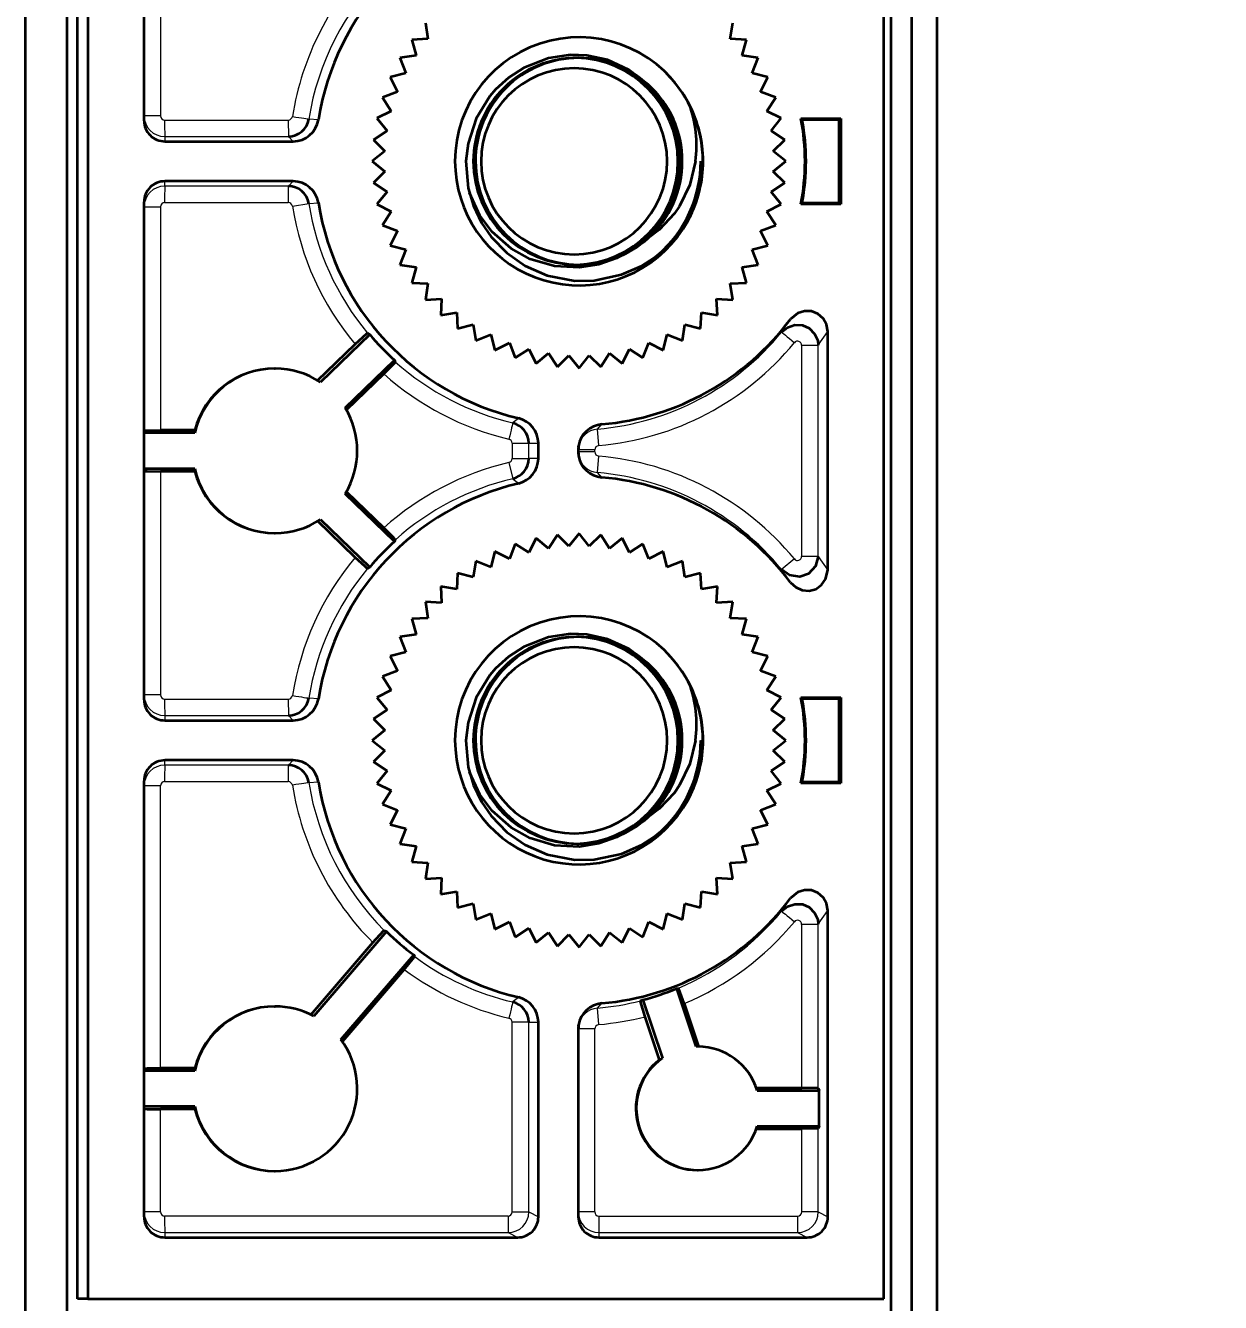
# Model space of a CAD drawing. Extents: x -1334 to -16, y -214 to 699.
# Drawn here: x -1185.87 to -1156.98, y 104.85 to 135.72 of the extents above; entities that cross this region are included whole.
import ezdxf

# ---------------------------------------------------------------- set-up
doc = ezdxf.new("R2010")
doc.units = 0
doc.dimstyles.get("Standard").update_dxf_attribs({"dimtxt": 0.18, "dimasz": 0.18, "dimexe": 0.18, "dimexo": 0.0625, "dimgap": 0.09, "dimtad": 0, "dimtih": 1, "dimtoh": 1, "dimdec": 4, "dimzin": 0, "dimdsep": 46, "dimtxsty": 'Standard', "dimcen": 0.09, "dimadec": 0, "dimazin": 0, "dimtfac": 1, "dimtdec": 4, "dimtofl": 0, "dimtmove": 0, "dimatfit": 3, "dimfxl": 1, "dimtolj": 1, "dimtzin": 0, "dimarcsym": 0})

# ---------------------------------------------------------------- blocks, each defined once
blk = doc.blocks.new('*D2')
at = {"color": 0, "lineweight": -2, "transparency": 16777216}
for p, q in [((-1164.451, 154.84), (-1164.451, -18.919)), ((-795.211, 16.82), (-795.211, -18.919)), ((-1161.951, -17.669), (-797.711, -17.669))]:
    blk.add_line(p, q, dxfattribs=at)
at = {"color": 0, "transparency": 16777216}
for points in [[(-1161.951, -17.252), (-1161.951, -18.086), (-1164.451, -17.669)], [(-797.711, -17.252), (-797.711, -18.086), (-795.211, -17.669)]]:
    blk.add_solid(points, dxfattribs=at)
at = {"layer": 'Defpoints', "color": 0, "transparency": 16777216}
for p in [(-1164.451, 155.465), (-795.211, 17.445), (-795.211, -17.669)]:
    blk.add_point(p, dxfattribs=at)
at = {"color": 0, "transparency": 16777216, "insert": (-982.702, -15.586), "char_height": 2.5, "attachment_point": 5}
blk.add_mtext('369,24', dxfattribs=at)

msp = doc.modelspace()

# ---------------------------------------------------------------- linework, layer by layer
at = {"color": 7, "lineweight": 35}
for p, q in [((-1164.951, 159.455), (-1164.951, 13.455)), ((-1163.841, 157.305), (-1163.841, 15.605)), ((-1164.451, 155.465), (-1164.451, 17.445)), ((-1184.617, 104.937), (-1184.617, 145.937)), ((-1184.365, 145.937), (-1184.365, 104.937)), ((-1165.117, 104.937), (-1165.117, 145.937)), ((-1185.875, 31.995), (-1185.875, 140.995)), ((-1184.875, 140.995), (-1184.875, 31.995))]:
    msp.add_line(p, q, dxfattribs=at)
at = {"color": 7, "lineweight": 35, "ltscale": 0.263391}
for p, q in [((-1183.009, 133.419), (-1183.009, 143.955)), ((-1183.009, 106.919), (-1183.009, 117.455))]:
    msp.add_line(p, q, dxfattribs=at)
at = {"color": 7, "lineweight": 13, "ltscale": 0.170686}
msp.add_line((-1182.611, 140.362), (-1182.611, 133.535), dxfattribs=at)
at = {"color": 7, "lineweight": 35, "ltscale": 0.009824}
for p, q in [((-1176.206, 135.783), (-1176.143, 135.395)), ((-1168.838, 135.395), (-1168.774, 135.783)), ((-1176.82, 134.937), (-1176.678, 134.571)), ((-1176.678, 134.571), (-1177.058, 134.471)), ((-1177.058, 134.471), (-1176.878, 134.121)), ((-1167.922, 134.471), (-1168.302, 134.571)), ((-1168.102, 134.121), (-1167.922, 134.471)), ((-1177.245, 133.982), (-1177.03, 133.653)), ((-1177.381, 133.477), (-1177.132, 133.172)), ((-1177.463, 132.96), (-1177.184, 132.683)), ((-1177.184, 132.191), (-1177.463, 131.914)), ((-1177.03, 131.221), (-1177.245, 130.892)), ((-1176.878, 130.753), (-1177.058, 130.403)), ((-1167.922, 130.403), (-1168.102, 130.753)), ((-1177.058, 130.403), (-1176.678, 130.303)), ((-1168.302, 130.303), (-1167.922, 130.403)), ((-1168.16, 129.937), (-1168.302, 130.303)), ((-1176.143, 129.479), (-1176.206, 129.091)), ((-1168.774, 129.091), (-1168.838, 129.479)), ((-1175.813, 129.114), (-1175.836, 128.721)), ((-1169.144, 128.721), (-1169.167, 129.114)), ((-1169.167, 129.114), (-1168.774, 129.091)), ((-1175.448, 128.784), (-1175.429, 128.392)), ((-1169.551, 128.392), (-1169.532, 128.784)), ((-1175.429, 128.392), (-1175.05, 128.495)), ((-1175.05, 128.495), (-1174.99, 128.107)), ((-1169.99, 128.107), (-1169.93, 128.495)), ((-1169.93, 128.495), (-1169.551, 128.392)), ((-1174.624, 128.249), (-1174.524, 127.869)), ((-1170.456, 127.869), (-1170.356, 128.249)), ((-1174.524, 127.869), (-1174.174, 128.049)), ((-1170.945, 127.682), (-1170.806, 128.049)), ((-1173.225, 127.795), (-1173.013, 127.464)), ((-1173.013, 123.41), (-1173.225, 123.079)), ((-1170.806, 122.825), (-1170.945, 123.192)), ((-1174.524, 123.005), (-1174.624, 122.625)), ((-1174.174, 122.825), (-1174.524, 123.005)), ((-1170.356, 122.625), (-1170.456, 123.005)), ((-1174.99, 122.767), (-1175.05, 122.379)), ((-1169.93, 122.379), (-1169.99, 122.767)), ((-1175.429, 122.482), (-1175.448, 122.09)), ((-1175.05, 122.379), (-1175.429, 122.482)), ((-1169.551, 122.482), (-1169.93, 122.379)), ((-1169.532, 122.09), (-1169.551, 122.482)), ((-1175.836, 122.153), (-1175.813, 121.76)), ((-1169.167, 121.76), (-1169.144, 122.153)), ((-1176.206, 121.783), (-1176.143, 121.395)), ((-1168.774, 121.783), (-1169.167, 121.76)), ((-1168.838, 121.395), (-1168.774, 121.783)), ((-1168.302, 120.571), (-1168.16, 120.937)), ((-1176.678, 120.571), (-1177.058, 120.471)), ((-1177.058, 120.471), (-1176.878, 120.121)), ((-1167.922, 120.471), (-1168.302, 120.571)), ((-1168.102, 120.121), (-1167.922, 120.471)), ((-1177.245, 119.982), (-1177.03, 119.653)), ((-1177.463, 118.96), (-1177.184, 118.683)), ((-1177.184, 118.191), (-1177.463, 117.914)), ((-1177.03, 117.221), (-1177.245, 116.892)), ((-1176.878, 116.753), (-1177.058, 116.403)), ((-1167.922, 116.403), (-1168.102, 116.753)), ((-1177.058, 116.403), (-1176.678, 116.303)), ((-1168.302, 116.303), (-1167.922, 116.403)), ((-1168.16, 115.937), (-1168.302, 116.303)), ((-1176.432, 115.877), (-1176.535, 115.498)), ((-1168.445, 115.498), (-1168.548, 115.877)), ((-1176.143, 115.479), (-1176.206, 115.091)), ((-1168.774, 115.091), (-1168.838, 115.479)), ((-1175.813, 115.114), (-1175.836, 114.721)), ((-1169.144, 114.721), (-1169.167, 115.114)), ((-1169.167, 115.114), (-1168.774, 115.091)), ((-1175.448, 114.784), (-1175.429, 114.392)), ((-1169.551, 114.392), (-1169.532, 114.784)), ((-1175.429, 114.392), (-1175.05, 114.495)), ((-1175.05, 114.495), (-1174.99, 114.107)), ((-1174.624, 114.249), (-1174.524, 113.869)), ((-1170.456, 113.869), (-1170.356, 114.249)), ((-1169.99, 114.107), (-1169.93, 114.495)), ((-1169.93, 114.495), (-1169.551, 114.392)), ((-1174.524, 113.869), (-1174.174, 114.049)), ((-1170.945, 113.682), (-1170.806, 114.049)), ((-1173.225, 113.795), (-1173.013, 113.464))]:
    msp.add_line(p, q, dxfattribs=at)
at = {"color": 7, "lineweight": 35, "ltscale": 0.009823}
for p, q in [((-1176.143, 135.395), (-1176.535, 135.376)), ((-1176.535, 135.376), (-1176.432, 134.997)), ((-1168.445, 135.376), (-1168.838, 135.395)), ((-1168.548, 134.997), (-1168.445, 135.376)), ((-1176.878, 134.121), (-1177.245, 133.982)), ((-1167.735, 133.982), (-1168.102, 134.121)), ((-1167.599, 133.477), (-1167.95, 133.653)), ((-1167.848, 133.172), (-1167.599, 133.477)), ((-1177.184, 132.683), (-1177.49, 132.437)), ((-1167.49, 132.437), (-1167.797, 132.683)), ((-1177.49, 132.437), (-1177.184, 132.191)), ((-1167.797, 132.191), (-1167.49, 132.437)), ((-1167.599, 131.397), (-1167.848, 131.702)), ((-1167.735, 130.892), (-1167.95, 131.221)), ((-1177.245, 130.892), (-1176.878, 130.753)), ((-1168.102, 130.753), (-1167.735, 130.892)), ((-1176.678, 130.303), (-1176.82, 129.937)), ((-1176.432, 129.877), (-1176.535, 129.498)), ((-1168.445, 129.498), (-1168.548, 129.877)), ((-1176.535, 129.498), (-1176.143, 129.479)), ((-1168.838, 129.479), (-1168.445, 129.498)), ((-1169.532, 128.784), (-1169.144, 128.721)), ((-1174.99, 128.107), (-1174.624, 128.249)), ((-1170.356, 128.249), (-1169.99, 128.107)), ((-1174.174, 128.049), (-1174.035, 127.682)), ((-1174.035, 127.682), (-1173.707, 127.897)), ((-1173.013, 127.464), (-1172.736, 127.743)), ((-1171.967, 127.464), (-1171.755, 127.795)), ((-1174.035, 123.192), (-1174.174, 122.825)), ((-1173.707, 122.977), (-1174.035, 123.192)), ((-1172.736, 123.131), (-1173.013, 123.41)), ((-1171.755, 123.079), (-1171.967, 123.41)), ((-1174.624, 122.625), (-1174.99, 122.767)), ((-1169.99, 122.767), (-1170.356, 122.625)), ((-1169.144, 122.153), (-1169.532, 122.09)), ((-1176.143, 121.395), (-1176.535, 121.376)), ((-1176.535, 121.376), (-1176.432, 120.997)), ((-1168.445, 121.376), (-1168.838, 121.395)), ((-1168.548, 120.997), (-1168.445, 121.376)), ((-1176.82, 120.937), (-1176.678, 120.571)), ((-1176.878, 120.121), (-1177.245, 119.982)), ((-1167.735, 119.982), (-1168.102, 120.121)), ((-1167.599, 119.477), (-1167.95, 119.653)), ((-1167.848, 119.172), (-1167.599, 119.477)), ((-1177.184, 118.683), (-1177.49, 118.437)), ((-1167.49, 118.437), (-1167.797, 118.683)), ((-1177.49, 118.437), (-1177.184, 118.191)), ((-1167.797, 118.191), (-1167.49, 118.437)), ((-1167.599, 117.397), (-1167.848, 117.702)), ((-1167.95, 117.221), (-1167.599, 117.397)), ((-1177.245, 116.892), (-1176.878, 116.753)), ((-1168.102, 116.753), (-1167.735, 116.892)), ((-1176.678, 116.303), (-1176.82, 115.937)), ((-1176.535, 115.498), (-1176.143, 115.479)), ((-1168.838, 115.479), (-1168.445, 115.498)), ((-1169.532, 114.784), (-1169.144, 114.721)), ((-1174.99, 114.107), (-1174.624, 114.249)), ((-1170.356, 114.249), (-1169.99, 114.107)), ((-1174.174, 114.049), (-1174.035, 113.682)), ((-1174.035, 113.682), (-1173.707, 113.897)), ((-1173.013, 113.464), (-1172.736, 113.743)), ((-1171.967, 113.464), (-1171.755, 113.795))]:
    msp.add_line(p, q, dxfattribs=at)
at = {"color": 7, "lineweight": 35, "ltscale": 0.009822}
for p, q in [((-1176.432, 134.997), (-1176.82, 134.937)), ((-1167.95, 133.653), (-1167.735, 133.982)), ((-1167.797, 132.683), (-1167.518, 132.96)), ((-1167.518, 131.914), (-1167.797, 132.191)), ((-1167.95, 131.221), (-1167.599, 131.397)), ((-1176.82, 129.937), (-1176.432, 129.877)), ((-1171.45, 127.546), (-1171.274, 127.897)), ((-1173.53, 127.546), (-1173.225, 127.795)), ((-1172.49, 127.437), (-1172.244, 127.743)), ((-1173.225, 123.079), (-1173.53, 123.328)), ((-1172.244, 123.131), (-1172.49, 123.437)), ((-1171.274, 122.977), (-1171.45, 123.328)), ((-1176.432, 120.997), (-1176.82, 120.937)), ((-1167.95, 119.653), (-1167.735, 119.982)), ((-1167.797, 118.683), (-1167.518, 118.96)), ((-1167.518, 117.914), (-1167.797, 118.191)), ((-1167.735, 116.892), (-1167.95, 117.221)), ((-1176.82, 115.937), (-1176.432, 115.877)), ((-1173.53, 113.546), (-1173.225, 113.795)), ((-1172.49, 113.437), (-1172.244, 113.743)), ((-1171.45, 113.546), (-1171.274, 113.897))]:
    msp.add_line(p, q, dxfattribs=at)
at = {"color": 7, "lineweight": 35, "ltscale": 0.009825}
for p, q in [((-1168.16, 134.937), (-1168.548, 134.997)), ((-1168.302, 134.571), (-1168.16, 134.937)), ((-1177.03, 133.653), (-1177.381, 133.477)), ((-1177.132, 131.702), (-1177.381, 131.397)), ((-1177.381, 131.397), (-1177.03, 131.221)), ((-1168.548, 129.877), (-1168.16, 129.937)), ((-1173.707, 127.897), (-1173.53, 127.546)), ((-1172.244, 127.743), (-1171.967, 127.464)), ((-1173.53, 123.328), (-1173.707, 122.977)), ((-1172.49, 123.437), (-1172.736, 123.131)), ((-1171.967, 123.41), (-1172.244, 123.131)), ((-1168.16, 120.937), (-1168.548, 120.997)), ((-1177.03, 119.653), (-1177.381, 119.477)), ((-1177.381, 119.477), (-1177.132, 119.172)), ((-1177.132, 117.702), (-1177.381, 117.397)), ((-1177.381, 117.397), (-1177.03, 117.221)), ((-1168.548, 115.877), (-1168.16, 115.937)), ((-1173.707, 113.897), (-1173.53, 113.546)), ((-1172.736, 113.743), (-1172.49, 113.437)), ((-1172.244, 113.743), (-1171.967, 113.464))]:
    msp.add_line(p, q, dxfattribs=at)
at = {"color": 7, "lineweight": 13, "ltscale": 0.009949}
for p, q in [((-1182.611, 133.535), (-1183.009, 133.535)), ((-1183.009, 131.339), (-1182.611, 131.339)), ((-1172.111, 125.458), (-1172.509, 125.458)), ((-1172.111, 125.416), (-1172.509, 125.416)), ((-1182.611, 119.535), (-1183.009, 119.535)), ((-1182.611, 117.339), (-1183.009, 117.339)), ((-1172.111, 111.458), (-1172.509, 111.458)), ((-1182.611, 107.035), (-1183.009, 107.035)), ((-1172.111, 107.035), (-1172.509, 107.035))]:
    msp.add_line(p, q, dxfattribs=at)
at = {"color": 7, "lineweight": 13, "ltscale": 0.074725}
for p, q in [((-1182.511, 133.435), (-1179.522, 133.435)), ((-1182.509, 133.035), (-1179.52, 133.035)), ((-1179.52, 131.839), (-1182.509, 131.839)), ((-1182.511, 131.439), (-1179.522, 131.439)), ((-1182.511, 119.435), (-1179.522, 119.435)), ((-1182.509, 119.035), (-1179.52, 119.035)), ((-1179.52, 117.839), (-1182.509, 117.839)), ((-1182.511, 117.439), (-1179.522, 117.439))]:
    msp.add_line(p, q, dxfattribs=at)
at = {"color": 7, "lineweight": 13, "ltscale": 0.01}
for p, q in [((-1179.522, 133.435), (-1179.52, 133.035)), ((-1179.522, 119.435), (-1179.52, 119.035))]:
    msp.add_line(p, q, dxfattribs=at)
at = {"color": 7, "lineweight": 13, "ltscale": 0.005768}
msp.add_line((-1178.794, 133.44), (-1179.024, 133.458), dxfattribs=at)
at = {"color": 7, "lineweight": 35, "ltscale": 0.024219}
for p, q in [((-1167.125, 133.472), (-1166.156, 133.472)), ((-1166.156, 131.402), (-1167.125, 131.402)), ((-1167.125, 119.472), (-1166.156, 119.472)), ((-1166.156, 117.402), (-1167.125, 117.402))]:
    msp.add_line(p, q, dxfattribs=at)
at = {"color": 7, "lineweight": 35, "ltscale": 0.00118}
for p, q in [((-1167.093, 133.437), (-1167.125, 133.472)), ((-1167.125, 131.402), (-1167.093, 131.437)), ((-1167.125, 117.402), (-1167.093, 117.437))]:
    msp.add_line(p, q, dxfattribs=at)
at = {"color": 7, "lineweight": 35, "ltscale": 0.02229}
for p, q in [((-1166.202, 133.437), (-1167.093, 133.437)), ((-1167.093, 131.437), (-1166.202, 131.437)), ((-1166.202, 119.437), (-1167.093, 119.437)), ((-1167.093, 117.437), (-1166.202, 117.437))]:
    msp.add_line(p, q, dxfattribs=at)
at = {"color": 7, "lineweight": 35, "ltscale": 0.001432}
for p, q in [((-1166.202, 133.437), (-1166.156, 133.472)), ((-1166.202, 131.437), (-1166.156, 131.402)), ((-1166.156, 119.472), (-1166.202, 119.437)), ((-1166.156, 117.402), (-1166.202, 117.437))]:
    msp.add_line(p, q, dxfattribs=at)
at = {"color": 7, "lineweight": 35, "ltscale": 0.05}
for p, q in [((-1166.202, 131.437), (-1166.202, 133.437)), ((-1166.202, 117.437), (-1166.202, 119.437))]:
    msp.add_line(p, q, dxfattribs=at)
at = {"color": 7, "lineweight": 35, "ltscale": 0.051746}
msp.add_line((-1166.156, 133.472), (-1166.156, 131.402), dxfattribs=at)
at = {"color": 7, "lineweight": 35, "ltscale": 0.009826}
for p, q in [((-1177.132, 133.172), (-1177.463, 132.96)), ((-1177.463, 131.914), (-1177.132, 131.702)), ((-1175.836, 128.721), (-1175.448, 128.784)), ((-1171.274, 127.897), (-1170.945, 127.682)), ((-1172.736, 127.743), (-1172.49, 127.437)), ((-1171.755, 127.795), (-1171.45, 127.546)), ((-1171.45, 123.328), (-1171.755, 123.079)), ((-1170.945, 123.192), (-1171.274, 122.977)), ((-1175.448, 122.09), (-1175.836, 122.153)), ((-1177.132, 119.172), (-1177.463, 118.96)), ((-1177.463, 117.914), (-1177.132, 117.702)), ((-1175.836, 114.721), (-1175.448, 114.784)), ((-1171.755, 113.795), (-1171.45, 113.546)), ((-1171.274, 113.897), (-1170.945, 113.682))]:
    msp.add_line(p, q, dxfattribs=at)
at = {"color": 7, "lineweight": 35, "ltscale": 0.009821}
for p, q in [((-1167.518, 132.96), (-1167.848, 133.172)), ((-1167.848, 131.702), (-1167.518, 131.914)), ((-1176.206, 129.091), (-1175.813, 129.114)), ((-1170.806, 128.049), (-1170.456, 127.869)), ((-1170.456, 123.005), (-1170.806, 122.825)), ((-1175.813, 121.76), (-1176.206, 121.783)), ((-1167.518, 118.96), (-1167.848, 119.172)), ((-1167.848, 117.702), (-1167.518, 117.914)), ((-1176.206, 115.091), (-1175.813, 115.114)), ((-1170.806, 114.049), (-1170.456, 113.869))]:
    msp.add_line(p, q, dxfattribs=at)
at = {"color": 7, "lineweight": 13, "ltscale": 0.002893}
for p, q in [((-1182.509, 133.035), (-1182.509, 132.919)), ((-1182.509, 131.839), (-1182.509, 131.955)), ((-1182.509, 117.839), (-1182.509, 117.955))]:
    msp.add_line(p, q, dxfattribs=at)
at = {"color": 7, "lineweight": 35, "ltscale": 0.077618}
for p, q in [((-1182.509, 132.919), (-1179.404, 132.919)), ((-1179.404, 131.955), (-1182.509, 131.955)), ((-1182.509, 118.919), (-1179.404, 118.919)), ((-1179.404, 117.955), (-1182.509, 117.955))]:
    msp.add_line(p, q, dxfattribs=at)
at = {"color": 7, "lineweight": 13, "ltscale": 0.004092}
for p, q in [((-1179.52, 133.035), (-1179.404, 132.919)), ((-1179.52, 119.035), (-1179.404, 118.919))]:
    msp.add_line(p, q, dxfattribs=at)
at = {"color": 7, "lineweight": 13, "ltscale": 0.004091}
for p, q in [((-1179.404, 131.955), (-1179.52, 131.839)), ((-1179.404, 117.955), (-1179.52, 117.839))]:
    msp.add_line(p, q, dxfattribs=at)
at = {"color": 7, "lineweight": 35, "ltscale": 0.300891}
msp.add_line((-1183.009, 119.419), (-1183.009, 131.455), dxfattribs=at)
at = {"color": 7, "lineweight": 13, "ltscale": 0.135115}
msp.add_line((-1182.611, 131.339), (-1182.611, 125.935), dxfattribs=at)
at = {"color": 7, "lineweight": 13, "ltscale": 0.010051}
msp.add_line((-1179.421, 131.353), (-1179.024, 131.416), dxfattribs=at)
at = {"color": 7, "lineweight": 13, "ltscale": 0.005767}
for p, q in [((-1179.024, 131.416), (-1178.794, 131.434)), ((-1178.794, 119.44), (-1179.024, 119.458)), ((-1179.024, 117.416), (-1178.794, 117.434))]:
    msp.add_line(p, q, dxfattribs=at)
at = {"color": 7, "lineweight": 13, "ltscale": 0.009581}
for p, q in [((-1167.591, 128.306), (-1167.374, 128.623)), ((-1167.591, 114.306), (-1167.374, 114.623))]:
    msp.add_line(p, q, dxfattribs=at)
at = {"color": 7, "lineweight": 35, "ltscale": 0.041506}
for p, q in [((-1177.552, 128.251), (-1178.746, 127.098)), ((-1178.145, 126.476), (-1176.951, 127.629)), ((-1176.951, 123.245), (-1178.145, 124.398)), ((-1178.746, 123.776), (-1177.552, 122.623))]:
    msp.add_line(p, q, dxfattribs=at)
at = {"color": 7, "lineweight": 35, "ltscale": 0.001603}
for p, q in [((-1177.606, 128.286), (-1177.552, 128.251)), ((-1177.552, 122.623), (-1177.606, 122.589))]:
    msp.add_line(p, q, dxfattribs=at)
at = {"color": 7, "lineweight": 13, "ltscale": 0.010184}
for p, q in [((-1166.705, 127.989), (-1166.473, 128.324)), ((-1166.705, 122.885), (-1166.473, 122.55)), ((-1166.705, 113.989), (-1166.473, 114.324))]:
    msp.add_line(p, q, dxfattribs=at)
at = {"color": 7, "lineweight": 35, "ltscale": 0.14434}
msp.add_line((-1166.473, 122.55), (-1166.473, 128.324), dxfattribs=at)
at = {"color": 7, "lineweight": 35, "ltscale": 0.031712}
msp.add_line((-1178.815, 127.134), (-1177.903, 128.015), dxfattribs=at)
at = {"color": 7, "lineweight": 13, "ltscale": 0.010052}
for p, q in [((-1167.107, 127.989), (-1166.705, 127.989)), ((-1174.107, 125.622), (-1173.705, 125.622)), ((-1174.107, 125.252), (-1173.705, 125.252)), ((-1166.705, 122.885), (-1167.107, 122.885)), ((-1167.107, 113.989), (-1166.705, 113.989)), ((-1173.705, 111.622), (-1174.107, 111.622)), ((-1174.107, 107.035), (-1173.705, 107.035)), ((-1166.705, 107.035), (-1167.107, 107.035))]:
    msp.add_line(p, q, dxfattribs=at)
at = {"color": 7, "lineweight": 13, "ltscale": 0.127579}
for p, q in [((-1167.107, 122.885), (-1167.107, 127.989)), ((-1166.705, 122.885), (-1166.705, 127.989))]:
    msp.add_line(p, q, dxfattribs=at)
at = {"color": 7, "lineweight": 35, "ltscale": 0.001236}
for p, q in [((-1176.951, 127.629), (-1176.929, 127.585)), ((-1176.929, 123.289), (-1176.951, 123.245))]:
    msp.add_line(p, q, dxfattribs=at)
at = {"color": 7, "lineweight": 35, "ltscale": 0.000326538}
for p, q in [((-1179.855, 127.427), (-1179.842, 127.427)), ((-1179.855, 123.447), (-1179.842, 123.447)), ((-1179.855, 112.004), (-1179.842, 112.004)), ((-1179.855, 108.024), (-1179.842, 108.024))]:
    msp.add_line(p, q, dxfattribs=at)
at = {"color": 7, "lineweight": 35, "ltscale": 0.031422}
for p, q in [((-1177.211, 127.299), (-1178.115, 126.426)), ((-1178.115, 124.448), (-1177.211, 123.575))]:
    msp.add_line(p, q, dxfattribs=at)
at = {"color": 7, "lineweight": 13, "ltscale": 0.004535}
for p, q in [((-1173.95, 126.224), (-1174.092, 126.111)), ((-1173.95, 112.224), (-1174.092, 112.111))]:
    msp.add_line(p, q, dxfattribs=at)
at = {"color": 7, "lineweight": 13, "ltscale": 0.00391}
for p, q in [((-1172.046, 125.963), (-1171.94, 126.079)), ((-1172.046, 111.963), (-1171.94, 112.079))]:
    msp.add_line(p, q, dxfattribs=at)
at = {"color": 7, "lineweight": 35, "ltscale": 0.0306}
for p, q in [((-1181.785, 125.869), (-1183.009, 125.869)), ((-1181.785, 125.005), (-1183.009, 125.005)), ((-1181.785, 110.447), (-1183.009, 110.447)), ((-1181.785, 109.582), (-1183.009, 109.582))]:
    msp.add_line(p, q, dxfattribs=at)
at = {"color": 7, "lineweight": 35, "ltscale": 0.020718}
for p, q in [((-1181.782, 125.935), (-1182.611, 125.935)), ((-1181.782, 124.94), (-1182.611, 124.94)), ((-1181.782, 110.512), (-1182.611, 110.512)), ((-1181.782, 109.517), (-1182.611, 109.517))]:
    msp.add_line(p, q, dxfattribs=at)
at = {"color": 7, "lineweight": 35, "ltscale": 0.00163}
for p, q in [((-1181.782, 125.935), (-1181.785, 125.869)), ((-1181.782, 124.94), (-1181.785, 125.005)), ((-1181.782, 110.512), (-1181.785, 110.447)), ((-1181.782, 109.517), (-1181.785, 109.582))]:
    msp.add_line(p, q, dxfattribs=at)
at = {"color": 7, "lineweight": 13, "ltscale": 0.009995}
for p, q in [((-1172.013, 125.565), (-1172.046, 125.963)), ((-1172.013, 111.565), (-1172.046, 111.963))]:
    msp.add_line(p, q, dxfattribs=at)
at = {"color": 7, "lineweight": 13, "ltscale": 0.009265}
for p, q in [((-1174.107, 125.622), (-1174.107, 125.252)), ((-1173.705, 125.252), (-1173.705, 125.622))]:
    msp.add_line(p, q, dxfattribs=at)
at = {"color": 7, "lineweight": 13, "ltscale": 0.005786}
for p, q in [((-1173.705, 125.622), (-1173.473, 125.622)), ((-1173.473, 125.252), (-1173.705, 125.252)), ((-1173.705, 111.622), (-1173.473, 111.622))]:
    msp.add_line(p, q, dxfattribs=at)
at = {"color": 7, "lineweight": 35, "ltscale": 0.009265}
msp.add_line((-1173.473, 125.252), (-1173.473, 125.622), dxfattribs=at)
at = {"color": 7, "lineweight": 35, "ltscale": 0.001058}
msp.add_line((-1172.509, 125.458), (-1172.509, 125.416), dxfattribs=at)
at = {"color": 7, "lineweight": 35, "ltscale": 0.000428525}
for p, q in [((-1172.503, 125.533), (-1172.502, 125.55)), ((-1172.503, 111.533), (-1172.502, 111.55))]:
    msp.add_line(p, q, dxfattribs=at)
at = {"color": 7, "lineweight": 13, "ltscale": 0.001058}
msp.add_line((-1172.111, 125.416), (-1172.111, 125.458), dxfattribs=at)
at = {"color": 7, "lineweight": 13, "ltscale": 0.010012}
msp.add_line((-1174.186, 125.152), (-1174.092, 124.763), dxfattribs=at)
at = {"color": 7, "lineweight": 35, "ltscale": 0.000429476}
msp.add_line((-1172.503, 125.341), (-1172.502, 125.324), dxfattribs=at)
at = {"color": 7, "lineweight": 13, "ltscale": 0.009996}
msp.add_line((-1172.046, 124.911), (-1172.013, 125.309), dxfattribs=at)
at = {"color": 7, "lineweight": 13, "ltscale": 0.135114}
msp.add_line((-1182.611, 124.94), (-1182.611, 119.535), dxfattribs=at)
at = {"color": 7, "lineweight": 13, "ltscale": 0.004536}
msp.add_line((-1174.092, 124.763), (-1173.95, 124.65), dxfattribs=at)
at = {"color": 7, "lineweight": 13, "ltscale": 0.003911}
msp.add_line((-1171.94, 124.795), (-1172.046, 124.911), dxfattribs=at)
at = {"color": 7, "lineweight": 35, "ltscale": 0.031713}
msp.add_line((-1177.903, 122.859), (-1178.815, 123.741), dxfattribs=at)
at = {"color": 7, "lineweight": 13, "ltscale": 0.009961}
msp.add_line((-1167.284, 122.822), (-1167.591, 122.568), dxfattribs=at)
at = {"color": 7, "lineweight": 13, "ltscale": 0.009582}
msp.add_line((-1167.374, 122.251), (-1167.591, 122.568), dxfattribs=at)
at = {"color": 7, "lineweight": 35, "ltscale": 0.001179}
msp.add_line((-1167.093, 119.437), (-1167.125, 119.472), dxfattribs=at)
at = {"color": 7, "lineweight": 35, "ltscale": 0.051745}
msp.add_line((-1166.156, 119.472), (-1166.156, 117.402), dxfattribs=at)
at = {"color": 7, "lineweight": 13, "ltscale": 0.002894}
for p, q in [((-1182.509, 119.035), (-1182.509, 118.919)), ((-1182.509, 106.535), (-1182.509, 106.419)), ((-1172.009, 106.535), (-1172.009, 106.419))]:
    msp.add_line(p, q, dxfattribs=at)
at = {"color": 7, "lineweight": 13, "ltscale": 0.170687}
msp.add_line((-1182.611, 110.512), (-1182.611, 117.339), dxfattribs=at)
at = {"color": 7, "lineweight": 35, "ltscale": 0.185116}
msp.add_line((-1166.473, 106.919), (-1166.473, 114.324), dxfattribs=at)
at = {"color": 7, "lineweight": 13, "ltscale": 0.098805}
msp.add_line((-1167.107, 110.036), (-1167.107, 113.989), dxfattribs=at)
at = {"color": 7, "lineweight": 13, "ltscale": 0.099065}
msp.add_line((-1166.705, 110.026), (-1166.705, 113.989), dxfattribs=at)
at = {"color": 7, "lineweight": 35, "ltscale": 0.067401}
for p, q in [((-1177.145, 113.812), (-1178.903, 111.769)), ((-1178.248, 111.205), (-1176.489, 113.248))]:
    msp.add_line(p, q, dxfattribs=at)
at = {"color": 7, "lineweight": 35, "ltscale": 0.001614}
msp.add_line((-1177.202, 113.843), (-1177.145, 113.812), dxfattribs=at)
at = {"color": 7, "lineweight": 35, "ltscale": 0.057607}
msp.add_line((-1178.976, 111.799), (-1177.473, 113.546), dxfattribs=at)
at = {"color": 7, "lineweight": 35, "ltscale": 0.001215}
msp.add_line((-1176.489, 113.248), (-1176.463, 113.207), dxfattribs=at)
at = {"color": 7, "lineweight": 35, "ltscale": 0.057331}
msp.add_line((-1176.719, 112.897), (-1178.214, 111.159), dxfattribs=at)
at = {"color": 7, "lineweight": 35, "ltscale": 0.001113}
msp.add_line((-1170.128, 112.438), (-1170.085, 112.449), dxfattribs=at)
at = {"color": 7, "lineweight": 35, "ltscale": 0.037104}
for p, q in [((-1169.656, 111.031), (-1170.128, 112.438)), ((-1170.948, 112.163), (-1170.476, 110.756))]:
    msp.add_line(p, q, dxfattribs=at)
at = {"color": 7, "lineweight": 35, "ltscale": 0.001629}
msp.add_line((-1171.008, 112.139), (-1170.948, 112.163), dxfattribs=at)
at = {"color": 7, "lineweight": 35, "ltscale": 0.027452}
for p, q in [((-1169.949, 112.072), (-1169.6, 111.031)), ((-1170.544, 110.715), (-1170.893, 111.756))]:
    msp.add_line(p, q, dxfattribs=at)
at = {"color": 7, "lineweight": 13, "ltscale": 0.114685}
for p, q in [((-1174.107, 107.035), (-1174.107, 111.622)), ((-1173.705, 107.035), (-1173.705, 111.622))]:
    msp.add_line(p, q, dxfattribs=at)
at = {"color": 7, "lineweight": 35, "ltscale": 0.117578}
msp.add_line((-1173.473, 106.919), (-1173.473, 111.622), dxfattribs=at)
at = {"color": 7, "lineweight": 35, "ltscale": 0.113474}
msp.add_line((-1172.509, 111.458), (-1172.509, 106.919), dxfattribs=at)
at = {"color": 7, "lineweight": 13, "ltscale": 0.110581}
msp.add_line((-1172.111, 107.035), (-1172.111, 111.458), dxfattribs=at)
at = {"color": 7, "lineweight": 35, "ltscale": 0.00089737}
msp.add_line((-1169.62, 111.031), (-1169.656, 111.031), dxfattribs=at)
at = {"color": 7, "lineweight": 35, "ltscale": 0.001984}
msp.add_line((-1170.476, 110.756), (-1170.544, 110.715), dxfattribs=at)
at = {"color": 7, "lineweight": 35, "ltscale": 0.027435}
for p, q in [((-1168.204, 110.036), (-1167.107, 110.036)), ((-1168.204, 109.041), (-1167.107, 109.041))]:
    msp.add_line(p, q, dxfattribs=at)
at = {"color": 7, "lineweight": 35, "ltscale": 0.037503}
for p, q in [((-1168.183, 109.971), (-1166.683, 109.971)), ((-1168.183, 109.107), (-1166.683, 109.107))]:
    msp.add_line(p, q, dxfattribs=at)
at = {"color": 7, "lineweight": 35, "ltscale": 0.001474}
for p, q in [((-1166.705, 110.026), (-1166.683, 109.971)), ((-1166.683, 109.107), (-1166.705, 109.052))]:
    msp.add_line(p, q, dxfattribs=at)
at = {"color": 7, "lineweight": 35, "ltscale": 0.021619}
msp.add_line((-1166.683, 109.107), (-1166.683, 109.971), dxfattribs=at)
at = {"color": 7, "lineweight": 13, "ltscale": 0.062042}
msp.add_line((-1182.611, 107.035), (-1182.611, 109.517), dxfattribs=at)
at = {"color": 7, "lineweight": 13, "ltscale": 0.050161}
msp.add_line((-1167.107, 107.035), (-1167.107, 109.041), dxfattribs=at)
at = {"color": 7, "lineweight": 13, "ltscale": 0.050422}
msp.add_line((-1166.705, 107.035), (-1166.705, 109.052), dxfattribs=at)
at = {"color": 7, "lineweight": 35, "ltscale": 0.000323486}
msp.add_line((-1169.625, 108.046), (-1169.612, 108.046), dxfattribs=at)
at = {"color": 7, "lineweight": 13, "ltscale": 0.207602}
for p, q in [((-1174.207, 106.935), (-1182.511, 106.935)), ((-1182.509, 106.535), (-1174.205, 106.535))]:
    msp.add_line(p, q, dxfattribs=at)
at = {"color": 7, "lineweight": 13, "ltscale": 0.006469}
for p, q in [((-1173.705, 107.035), (-1173.473, 106.919)), ((-1166.705, 107.035), (-1166.473, 106.919)), ((-1174.205, 106.535), (-1173.973, 106.419)), ((-1167.205, 106.535), (-1166.973, 106.419))]:
    msp.add_line(p, q, dxfattribs=at)
at = {"color": 7, "lineweight": 13, "ltscale": 0.120102}
for p, q in [((-1172.011, 106.935), (-1167.207, 106.935)), ((-1172.009, 106.535), (-1167.205, 106.535))]:
    msp.add_line(p, q, dxfattribs=at)
at = {"color": 7, "lineweight": 35, "ltscale": 0.213388}
msp.add_line((-1182.509, 106.419), (-1173.973, 106.419), dxfattribs=at)
at = {"color": 7, "lineweight": 35, "ltscale": 0.125888}
msp.add_line((-1172.009, 106.419), (-1166.973, 106.419), dxfattribs=at)
at = {"color": 7, "lineweight": 35, "ltscale": 0.006284}
msp.add_line((-1184.365, 104.937), (-1184.617, 104.937), dxfattribs=at)
at = {"color": 7, "lineweight": 35, "ltscale": 0.48121}
msp.add_line((-1184.365, 104.937), (-1165.117, 104.937), dxfattribs=at)
at = {"color": 7, "lineweight": 35}
for points in [[(-1170.822, 134.297), (-1171.283, 134.65), (-1171.801, 134.887), (-1172.305, 134.997), (-1172.694, 135.011), (-1173.225, 134.934), (-1173.826, 134.7), (-1174.187, 134.465), (-1174.508, 134.174), (-1174.644, 134.015), (-1174.975, 133.474), (-1175.174, 132.865), (-1175.224, 132.437)], [(-1175.224, 132.437), (-1175.17, 131.79), (-1175.044, 131.357), (-1174.849, 130.948), (-1174.618, 130.61), (-1174.24, 130.221), (-1173.792, 129.911), (-1173.26, 129.68), (-1172.59, 129.551), (-1172.123, 129.557), (-1171.463, 129.697), (-1170.975, 129.912), (-1170.685, 130.095), (-1170.417, 130.311)], [(-1169.676, 132.437), (-1169.812, 131.868), (-1170.06, 131.355), (-1170.186, 131.172), (-1170.556, 130.779), (-1170.822, 130.577)], [(-1171.155, 130.347), (-1171.575, 130.099), (-1172.015, 129.942), (-1172.485, 129.866), (-1173.083, 129.898), (-1173.674, 130.072), (-1174.134, 130.327), (-1174.593, 130.729), (-1174.887, 131.124), (-1175.143, 131.671)], [(-1166.473, 128.324), (-1166.505, 128.49), (-1166.589, 128.637), (-1166.713, 128.749), (-1166.867, 128.812), (-1167.037, 128.816), (-1167.201, 128.765), (-1167.374, 128.623)], [(-1167.591, 128.306), (-1167.448, 128.422), (-1167.273, 128.48), (-1167.09, 128.475), (-1166.925, 128.401), (-1166.796, 128.269), (-1166.719, 128.102), (-1166.705, 127.989)], [(-1177.903, 128.015), (-1177.621, 128.275), (-1177.608, 128.285), (-1177.607, 128.285), (-1177.606, 128.286)], [(-1177.211, 127.299), (-1176.94, 127.57), (-1176.93, 127.583), (-1176.929, 127.585)], [(-1183.009, 125.924), (-1183.008, 125.925), (-1183, 125.926), (-1182.933, 125.93), (-1182.611, 125.935)], [(-1183.009, 124.95), (-1183.008, 124.949), (-1183, 124.948), (-1182.933, 124.944), (-1182.611, 124.94)], [(-1176.929, 123.289), (-1176.929, 123.29), (-1176.933, 123.295), (-1176.967, 123.333), (-1177.211, 123.575)], [(-1166.705, 122.885), (-1166.769, 122.648), (-1166.941, 122.462), (-1167.152, 122.39), (-1167.399, 122.429), (-1167.591, 122.568)], [(-1177.606, 122.589), (-1177.607, 122.589), (-1177.614, 122.593), (-1177.666, 122.638), (-1177.903, 122.859)], [(-1167.374, 122.251), (-1167.25, 122.137), (-1167.095, 122.07), (-1166.928, 122.054), (-1166.767, 122.095), (-1166.628, 122.194), (-1166.527, 122.332), (-1166.473, 122.55)], [(-1170.822, 120.297), (-1171.283, 120.65), (-1171.801, 120.887), (-1172.305, 120.997), (-1172.694, 121.011), (-1173.225, 120.934), (-1173.826, 120.7), (-1174.187, 120.465), (-1174.508, 120.174), (-1174.644, 120.015), (-1174.975, 119.474), (-1175.174, 118.865), (-1175.224, 118.437)], [(-1175.224, 118.437), (-1175.17, 117.79), (-1175.044, 117.357), (-1174.849, 116.948), (-1174.618, 116.61), (-1174.24, 116.221), (-1173.792, 115.911), (-1173.26, 115.68), (-1172.59, 115.551), (-1172.123, 115.557), (-1171.463, 115.697), (-1170.975, 115.912), (-1170.685, 116.095), (-1170.417, 116.311)], [(-1169.676, 118.437), (-1169.812, 117.868), (-1170.06, 117.355), (-1170.186, 117.172), (-1170.556, 116.779), (-1170.822, 116.577)], [(-1171.155, 116.347), (-1171.575, 116.099), (-1172.015, 115.942), (-1172.485, 115.866), (-1173.083, 115.898), (-1173.674, 116.072), (-1174.134, 116.327), (-1174.593, 116.729), (-1174.887, 117.124), (-1175.143, 117.671)], [(-1166.473, 114.324), (-1166.505, 114.49), (-1166.589, 114.637), (-1166.713, 114.749), (-1166.867, 114.812), (-1167.037, 114.816), (-1167.201, 114.765), (-1167.374, 114.623)], [(-1167.591, 114.306), (-1167.448, 114.422), (-1167.273, 114.48), (-1167.09, 114.475), (-1166.925, 114.401), (-1166.796, 114.269), (-1166.719, 114.102), (-1166.705, 113.989)], [(-1177.473, 113.546), (-1177.217, 113.831), (-1177.204, 113.842), (-1177.203, 113.843), (-1177.202, 113.843)], [(-1176.719, 112.897), (-1176.474, 113.192), (-1176.464, 113.205), (-1176.463, 113.207)], [(-1169.949, 112.072), (-1170.077, 112.432), (-1170.083, 112.447), (-1170.085, 112.449)], [(-1170.893, 111.756), (-1171.006, 112.121), (-1171.009, 112.136), (-1171.008, 112.139)], [(-1183.009, 110.501), (-1183.008, 110.502), (-1183, 110.503), (-1182.937, 110.507), (-1182.611, 110.512)], [(-1166.705, 110.026), (-1166.706, 110.027), (-1166.716, 110.028), (-1167.107, 110.036)], [(-1183.009, 109.527), (-1183.008, 109.526), (-1183, 109.525), (-1182.937, 109.521), (-1182.611, 109.517)], [(-1166.705, 109.052), (-1166.706, 109.051), (-1166.716, 109.049), (-1167.107, 109.041)]]:
    msp.add_lwpolyline(points, dxfattribs=at)
for centre, radius, start, end in [((-1172.549, 132.439), 2.498, 89.1812, 180.0425), ((-1172.544, 132.439), 2.498, 89.2198, 180.0427), ((-1172.538, 132.439), 2.498, 89.2731, 180.0425), ((-1172.533, 132.439), 2.498, 89.337, 180.0426), ((-1172.528, 132.439), 2.498, 89.4094, 180.0427), ((-1172.523, 132.439), 2.498, 89.4888, 180.0427), ((-1172.518, 132.439), 2.498, 89.5749, 180.0429), ((-1172.512, 132.439), 2.498, 89.6672, 180.0427), ((-1172.507, 132.439), 2.498, 89.7659, 180.0429), ((-1172.502, 132.439), 2.498, 89.8715, 180.0429), ((-1172.497, 132.439), 2.498, 89.9847, 180.0429), ((-1172.55, 132.439), 2.498, 48.0579, 89.9437), ((-1172.545, 132.438), 2.499, 359.9732, 89.9864), ((-1172.539, 132.438), 2.499, 359.9732, 89.9864), ((-1172.534, 132.438), 2.499, 359.9732, 89.9836), ((-1172.529, 132.438), 2.499, 359.9732, 89.9864), ((-1172.524, 132.438), 2.499, 359.9732, 89.9864), ((-1172.519, 132.438), 2.499, 359.9732, 89.9864), ((-1172.513, 132.438), 2.499, 359.9732, 89.9864), ((-1172.508, 132.438), 2.499, 359.9732, 89.9837), ((-1172.503, 132.438), 2.499, 359.9732, 89.9864), ((-1172.498, 132.438), 2.499, 359.9732, 89.9864), ((-1172.496, 132.438), 2.499, 359.9692, 89.9998), ((-1172.494, 132.438), 2.998, 359.9722, 45.0353), ((-1172.493, 132.438), 2.499, 359.9793, 48.0553), ((-1172.485, 132.439), 2.995, 359.9573, 27.4174), ((-1172.495, 132.829), 2.846, 352.0871, 20.343), ((-1182.509, 133.419), 0.5, 179.9989, 270.0008), ((-1179.527, 133.545), 0.511, 270.8007, 350.1583), ((-1179.411, 133.545), 0.626, 270.6282, 350.3318), ((-1172.546, 132.438), 2.501, 180.0224, 270.0093), ((-1172.541, 132.438), 2.501, 180.0226, 270.0082), ((-1172.536, 132.438), 2.501, 180.0224, 270.0095), ((-1172.53, 132.438), 2.501, 180.0225, 270.0094), ((-1172.525, 132.438), 2.501, 180.0225, 270.0097), ((-1172.52, 132.438), 2.501, 180.0224, 270.0093), ((-1172.515, 132.438), 2.501, 180.0226, 270.0093), ((-1172.509, 132.438), 2.501, 180.0224, 270.0093), ((-1172.504, 132.438), 2.501, 180.0225, 270.0096), ((-1172.499, 132.438), 2.501, 180.0225, 270.011), ((-1172.494, 132.438), 2.501, 180.0219, 270.0106), ((-1172.542, 132.438), 2.501, 270.526, 359.9739), ((-1172.531, 132.438), 2.501, 270.406, 359.9739), ((-1172.526, 132.438), 2.501, 270.346, 359.9739), ((-1172.521, 132.438), 2.501, 270.286, 359.9738), ((-1172.515, 132.438), 2.501, 270.2259, 359.9739), ((-1172.51, 132.438), 2.501, 270.1658, 359.9738), ((-1172.505, 132.438), 2.501, 270.1056, 359.9739), ((-1172.5, 132.438), 2.501, 270.0449, 359.9738), ((-1172.495, 132.438), 2.501, 269.9877, 359.9738), ((-1172.55, 132.438), 2.5, 311.9057, 359.985), ((-1172.549, 132.438), 3.001, 311.22, 359.9844), ((-1172.543, 132.438), 3.001, 312.516, 359.9852), ((-1172.538, 132.438), 3.001, 313.9123, 359.9843), ((-1172.533, 132.438), 3, 315.4061, 359.9874), ((-1172.528, 132.438), 3.001, 317.0606, 359.9853), ((-1172.522, 132.438), 3, 318.7528, 359.9898), ((-1172.515, 132.437), 2.999, 320.5549, 359.9969), ((-1172.51, 132.437), 2.999, 322.5591, 359.9941), ((-1172.506, 132.437), 2.999, 324.7579, 359.9924), ((-1172.502, 132.438), 3.001, 327.0717, 359.9849), ((-1172.498, 132.438), 3.003, 329.5906, 359.9783), ((-1172.498, 132.439), 3.007, 332.4629, 359.9623), ((-1182.509, 131.455), 0.5, 89.9998, 180.0017), ((-1179.527, 131.329), 0.511, 9.8409, 89.1985), ((-1179.411, 131.329), 0.626, 9.6684, 89.3719), ((-1172.424, 132.51), 2.976, 312.3913, 330.7591), ((-1172.493, 132.437), 2.5, 269.9869, 311.9232), ((-1172.57, 132.314), 2.424, 307.3088, 314.2278), ((-1174.215, 125.616), 0.511, 0.7305, 76.056), ((-1174.099, 125.616), 0.626, 0.5743, 76.2115), ((-1172.002, 125.458), 0.507, 171.4956, 180), ((-1172.002, 125.416), 0.507, 180, 188.5044), ((-1174.215, 125.258), 0.511, 283.9442, 359.2697), ((-1174.099, 125.258), 0.626, 283.7881, 359.4253), ((-1172.549, 118.439), 2.498, 89.1812, 180.0425), ((-1172.544, 118.439), 2.498, 89.2198, 180.0427), ((-1172.538, 118.439), 2.498, 89.2731, 180.0425), ((-1172.533, 118.439), 2.498, 89.337, 180.0426), ((-1172.528, 118.439), 2.498, 89.4094, 180.0427), ((-1172.523, 118.439), 2.498, 89.4888, 180.0427), ((-1172.518, 118.439), 2.498, 89.5749, 180.0429), ((-1172.512, 118.439), 2.498, 89.6672, 180.0427), ((-1172.507, 118.439), 2.498, 89.7659, 180.0429), ((-1172.502, 118.439), 2.498, 89.8715, 180.0429), ((-1172.497, 118.439), 2.498, 89.9847, 180.0429), ((-1172.55, 118.439), 2.498, 48.0579, 89.9437), ((-1172.545, 118.438), 2.499, 359.9732, 89.9864), ((-1172.539, 118.438), 2.499, 359.9732, 89.9864), ((-1172.534, 118.438), 2.499, 359.9732, 89.9836), ((-1172.529, 118.438), 2.499, 359.9732, 89.9864), ((-1172.524, 118.438), 2.499, 359.9732, 89.9864), ((-1172.519, 118.438), 2.499, 359.9732, 89.9864), ((-1172.513, 118.438), 2.499, 359.9732, 89.9864), ((-1172.508, 118.438), 2.499, 359.9732, 89.9837), ((-1172.503, 118.438), 2.499, 359.9732, 89.9864), ((-1172.498, 118.438), 2.499, 359.9732, 89.9864), ((-1172.496, 118.438), 2.499, 359.9692, 89.9998), ((-1172.494, 118.438), 2.998, 359.9722, 45.0353), ((-1172.493, 118.438), 2.499, 359.9793, 48.0553), ((-1172.485, 118.439), 2.995, 359.9573, 27.4174), ((-1172.495, 118.829), 2.846, 352.0871, 20.343), ((-1182.509, 119.419), 0.5, 179.9989, 270.0008), ((-1179.527, 119.545), 0.511, 270.8007, 350.1583), ((-1179.411, 119.545), 0.626, 270.6282, 350.3318), ((-1172.546, 118.438), 2.501, 180.0224, 270.0093), ((-1172.541, 118.438), 2.501, 180.0226, 270.0082), ((-1172.536, 118.438), 2.501, 180.0224, 270.0095), ((-1172.53, 118.438), 2.501, 180.0225, 270.0094), ((-1172.525, 118.438), 2.501, 180.0225, 270.0097), ((-1172.52, 118.438), 2.501, 180.0224, 270.0093), ((-1172.515, 118.438), 2.501, 180.0226, 270.0093), ((-1172.509, 118.438), 2.501, 180.0224, 270.0093), ((-1172.504, 118.438), 2.501, 180.0225, 270.0096), ((-1172.499, 118.438), 2.501, 180.0225, 270.011), ((-1172.494, 118.438), 2.501, 180.0219, 270.0106), ((-1172.542, 118.438), 2.501, 270.526, 359.9739), ((-1172.531, 118.438), 2.501, 270.406, 359.9739), ((-1172.526, 118.438), 2.501, 270.346, 359.9739), ((-1172.521, 118.438), 2.501, 270.286, 359.9738), ((-1172.515, 118.438), 2.501, 270.2259, 359.9739), ((-1172.51, 118.438), 2.501, 270.1658, 359.9738), ((-1172.505, 118.438), 2.501, 270.1056, 359.9739), ((-1172.5, 118.438), 2.501, 270.0449, 359.9738), ((-1172.495, 118.438), 2.501, 269.9877, 359.9738), ((-1172.55, 118.438), 2.5, 311.906, 359.9846), ((-1172.549, 118.438), 3.001, 311.22, 359.9844), ((-1172.543, 118.438), 3.001, 312.516, 359.9852), ((-1172.538, 118.438), 3.001, 313.9123, 359.9843), ((-1172.533, 118.438), 3, 315.4061, 359.9874), ((-1172.528, 118.438), 3.001, 317.0606, 359.9853), ((-1172.522, 118.438), 3, 318.7528, 359.9898), ((-1172.515, 118.437), 2.999, 320.5549, 359.9969), ((-1172.51, 118.437), 2.999, 322.5591, 359.9941), ((-1172.506, 118.437), 2.999, 324.7579, 359.9924), ((-1172.502, 118.438), 3.001, 327.0717, 359.9849), ((-1172.498, 118.438), 3.003, 329.5906, 359.9783), ((-1172.498, 118.439), 3.007, 332.4629, 359.9623), ((-1182.509, 117.455), 0.5, 89.9998, 180.0017), ((-1179.411, 117.329), 0.626, 9.6684, 89.3719), ((-1179.527, 117.329), 0.511, 9.8409, 89.1985), ((-1172.424, 118.51), 2.976, 312.3913, 330.7591), ((-1172.493, 118.437), 2.5, 269.9869, 311.9232), ((-1172.57, 118.314), 2.424, 307.3088, 314.2278), ((-1174.215, 111.616), 0.511, 0.7305, 76.056), ((-1174.099, 111.616), 0.626, 0.5743, 76.2115), ((-1182.509, 106.919), 0.5, 179.9989, 270.0008), ((-1173.973, 106.919), 0.5, 269.9998, 0.0017), ((-1172.009, 106.919), 0.5, 179.9989, 270.0008), ((-1166.973, 106.919), 0.5, 269.9998, 0.0017)]:
    msp.add_arc(centre, radius, start, end, dxfattribs=at)
at = {"color": 7, "lineweight": 13}
for centre, radius, start, end in [((-1182.511, 133.535), 0.1, 179.9673, 269.8486), ((-1179.53, 133.546), 0.112, 274.0765, 346.9387), ((-1182.509, 131.339), 0.5, 90.0011, 179.9995), ((-1182.511, 131.339), 0.1, 89.9682, 179.8495), ((-1179.53, 131.328), 0.112, 13.1124, 85.9826), ((-1167.207, 127.989), 0.0995, 359.557, 140.9245), ((-1174.222, 125.612), 0.116, 5.1254, 71.6578), ((-1172.002, 125.458), 0.507, 94.9556, 171.4959), ((-1172.004, 125.458), 0.107, 94.9575, 180.0004), ((-1174.222, 125.262), 0.116, 288.3353, 354.8753), ((-1172.002, 125.416), 0.507, 188.5041, 265.0444), ((-1167.207, 122.885), 0.0995, 219.0262, 0.3955), ((-1182.511, 119.535), 0.1, 179.9673, 269.8486), ((-1179.53, 119.546), 0.112, 274.0765, 346.9388), ((-1182.509, 117.339), 0.5, 90.0011, 179.9995), ((-1182.511, 117.339), 0.1, 89.9682, 179.8495), ((-1179.53, 117.328), 0.112, 13.1167, 85.9789), ((-1167.207, 113.989), 0.0995, 359.557, 140.9246), ((-1174.222, 111.612), 0.116, 5.1313, 71.6518), ((-1172.004, 111.458), 0.107, 94.9575, 180.0004), ((-1182.509, 107.035), 0.5, 180.0005, 269.9989), ((-1182.511, 107.035), 0.1, 179.9673, 269.8486), ((-1174.207, 107.035), 0.1, 269.9682, 359.8495), ((-1174.205, 107.035), 0.5, 270.0036, 359.9975), ((-1172.009, 107.035), 0.5, 180.0005, 269.9989), ((-1172.011, 107.035), 0.1, 179.9673, 269.8486), ((-1167.207, 107.035), 0.1, 269.9682, 359.8495), ((-1167.205, 107.035), 0.5, 270.0036, 359.9975)]:
    msp.add_arc(centre, radius, start, end, dxfattribs=at)
at = {"color": 7, "lineweight": 35}
for centre, major_axis, start_param, end_param in [((-1172.491, 132.437), (-0.001, -6.382), 3.372392, 4.554784), ((-1172.49, 132.437), (-0.001, -3), 2.049469, 4.71258), ((-1172.598, 132.437), (0, 2.5), 4.71258, 6.269088), ((-1172.609, 132.437), (0, -2.25), 4.71258, 10.995765), ((-1172.55, 132.437), (0, 2.5), 3.873569, 5.55159), ((-1172.493, 132.437), (0, -2.5), 0.731977, 2.409998), ((-1172.49, 132.437), (0.001, 3), 1.570987, 5.191062), ((-1172.491, 132.437), (-0.001, -5.465), 1.380469, 1.761505), ((-1172.502, 132.437), (0.001, 5.5), 4.529745, 4.895415), ((-1172.598, 132.437), (0, 2.5), 3.162378, 4.71258), ((-1172.491, 132.437), (-0.001, -6.382), 4.870376, 6.052767), ((-1172.491, 132.437), (-0.001, -6.382), 0.086665, 0.93041), ((-1172.596, 132.437), (0.001, 6.487), 2.272382, 2.405786), ((-1179.842, 125.437), (0, -1.99), 3.141784, 4.493566), ((-1179.855, 125.437), (0, -1.99), 3.141784, 4.4599), ((-1179.842, 125.437), (0, -1.99), 2.558098, 3.141784), ((-1179.842, 125.437), (0, -1.99), 1.021905, 2.12007), ((-1171.886, 125.458), (0, 0.623), 0.086672, 1.422556), ((-1171.886, 125.458), (0, 0.623), 1.422556, 1.570987), ((-1171.886, 125.416), (0, 0.623), 1.570987, 1.719419), ((-1171.886, 125.416), (0, 0.623), 1.719419, 3.055303), ((-1179.842, 125.437), (0, -1.99), 4.931594, 6.283376), ((-1179.855, 125.437), (0, 1.99), 1.823667, 3.141784), ((-1172.491, 118.437), (-0.001, -6.382), 2.211564, 3.05531), ((-1172.491, 118.437), (-0.001, -6.382), 3.372392, 4.554784), ((-1179.842, 125.437), (0, -1.99), 0.000191, 0.583876), ((-1172.596, 118.437), (0.001, 6.487), 0.736189, 0.869592), ((-1172.49, 118.437), (-0.001, -3), 2.049469, 4.71258), ((-1172.598, 118.437), (0, 2.5), 4.71258, 6.269088), ((-1172.609, 118.437), (0, -2.25), 4.71258, 10.995765), ((-1172.55, 118.437), (0, 2.5), 3.873569, 5.55159), ((-1172.493, 118.437), (0, -2.5), 0.731977, 2.409998), ((-1172.49, 118.437), (0.001, 3), 1.570987, 5.191062), ((-1172.491, 118.437), (-0.001, -5.465), 1.380469, 1.761505), ((-1172.502, 118.437), (0.001, 5.5), 4.529745, 4.895415), ((-1172.598, 118.437), (0, 2.5), 3.162378, 4.71258), ((-1172.491, 118.437), (-0.001, -6.382), 4.870376, 6.052767), ((-1172.491, 118.437), (-0.001, -6.382), 0.086665, 0.93041), ((-1172.596, 118.437), (0.001, 6.487), 2.364618, 2.498022), ((-1172.596, 118.437), (0.001, 6.487), 3.398686, 3.53209), ((-1171.886, 111.458), (0, 0.623), 0.086672, 1.422556), ((-1179.842, 110.014), (0, -1.99), 3.141784, 4.493566), ((-1179.855, 110.014), (0, 1.99), 0.000191, 1.318307), ((-1179.842, 110.014), (0, -1.99), 2.650334, 3.141784), ((-1171.886, 111.458), (0, 0.623), 1.422556, 1.570987), ((-1172.002, 111.458), (0, -0.507), 4.564148, 4.71258), ((-1179.842, 110.014), (0, -1.99), 0.000191, 2.212305), ((-1169.612, 109.539), (0, -1.493), 3.141784, 3.171485), ((-1169.612, 109.539), (0, -1.493), 1.86489, 3.141784), ((-1169.625, 109.539), (0, 1.493), 0.663632, 3.141784), ((-1169.612, 109.539), (0, -1.493), 3.759291, 6.283376), ((-1179.842, 110.014), (0, -1.99), 4.931594, 6.283376), ((-1179.855, 110.014), (0, 1.99), 1.823667, 3.141784), ((-1169.612, 109.539), (0, -1.493), 0.000191, 1.277084)]:
    msp.add_ellipse(centre, major_axis=major_axis, ratio=0.999986, start_param=start_param, end_param=end_param, dxfattribs=at)
at = {"color": 7, "lineweight": 13}
for centre, major_axis, ratio, start_param, end_param in [((-1172.609, 132.437), (-0.001, -6.898), 0.999986, 3.924435, 4.554784), ((-1172.607, 132.437), (0.001, 6.498), 0.999986, 0.785686, 1.413192), ((-1182.509, 133.535), (-0.5, 0), 0.999986, 0, 1.570769), ((-1182.509, 133.435), (0, -0.4), 0.005236, 4.712388, 6.277948), ((-1179.419, 133.521), (0.395, -0.063), 0.000822, 4.707218, 6.272778), ((-1182.509, 131.439), (0, -0.4), 0.005236, 3.146828, 4.712388), ((-1179.52, 131.439), (0, -0.4), 0.005236, 3.146828, 4.712388), ((-1172.609, 132.437), (-0.001, -6.898), 0.999986, 4.870376, 5.408489), ((-1172.607, 132.437), (0.001, 6.498), 0.999986, 1.728783, 2.264052), ((-1172.607, 132.437), (0.001, 6.498), 0.999986, 3.228257, 4.023696), ((-1167.282, 128.052), (0.309, -0.254), 0.003328, 3.142786, 4.708347), ((-1172.609, 132.437), (-0.001, -6.898), 0.999986, 0.086665, 0.882103), ((-1172.607, 132.437), (0.001, 6.498), 0.999986, 2.414116, 2.911175), ((-1172.609, 132.437), (-0.001, -6.898), 0.999986, 5.552864, 6.052767), ((-1174.183, 125.722), (0.091, 0.389), 0.005098, 0.006432, 1.571992), ((-1172.004, 125.416), (0, -0.107), 0.999986, 4.71258, 6.196861), ((-1172.609, 118.437), (-0.001, -6.898), 0.999986, 3.372392, 3.872295), ((-1172.609, 118.437), (-0.001, -6.898), 0.999986, 2.259871, 3.05531), ((-1172.607, 118.437), (0.001, 6.498), 0.999986, 0.2308, 0.727859), ((-1172.607, 118.437), (0.001, 6.498), 0.999986, 5.401464, 6.196902), ((-1172.609, 118.437), (-0.001, -6.898), 0.999986, 4.016671, 4.554784), ((-1172.607, 118.437), (0.001, 6.498), 0.999986, 0.877922, 1.413191), ((-1182.509, 119.535), (-0.5, 0), 0.999986, 6.283185, 7.853954), ((-1179.419, 119.521), (0.395, -0.063), 0.000822, 4.707218, 6.272778), ((-1182.509, 119.435), (0, 0.4), 0.005236, 1.570795, 3.136356), ((-1182.509, 117.439), (0, -0.4), 0.005236, 3.146828, 4.712388), ((-1179.52, 117.439), (0, -0.4), 0.005236, 3.146828, 4.712388), ((-1179.419, 117.353), (0.395, 0.063), 0.000824, 0.010407, 1.575967), ((-1172.609, 118.437), (-0.001, -6.898), 0.999986, 4.870376, 5.500725), ((-1172.607, 118.437), (0.001, 6.498), 0.999986, 1.728783, 2.356288), ((-1172.607, 118.437), (0.001, 6.498), 0.999986, 3.540419, 4.023696), ((-1167.282, 114.052), (0.309, -0.254), 0.003328, 3.142786, 4.708347), ((-1172.609, 118.437), (-0.001, -6.898), 0.999986, 0.395983, 0.882103), ((-1172.607, 118.437), (0.001, 6.498), 0.999986, 2.506351, 2.911175), ((-1172.609, 118.437), (-0.001, -6.898), 0.999986, 5.6451, 6.052767), ((-1174.183, 111.722), (0.091, 0.389), 0.005098, 0.006432, 1.571992), ((-1172.607, 118.437), (0.001, 6.498), 0.999986, 3.228257, 3.390356), ((-1172.002, 111.458), (0, -0.507), 0.999986, 3.228266, 4.564148), ((-1172.609, 118.437), (-0.001, -6.898), 0.999986, 0.086665, 0.251608), ((-1182.509, 106.935), (0, 0.4), 0.005236, 1.570795, 3.136356), ((-1174.205, 106.935), (0, 0.4), 0.005236, 1.570795, 3.136356), ((-1172.009, 106.935), (0, -0.4), 0.005236, 4.712388, 6.277948), ((-1167.205, 106.935), (0, 0.4), 0.005236, 1.570795, 3.136356)]:
    msp.add_ellipse(centre, major_axis=major_axis, ratio=ratio, start_param=start_param, end_param=end_param, dxfattribs=at)

# ---------------------------------------------------------------- dimensions: what is measured, and where the dimension line sits
dim = msp.add_linear_dim(base=(-795.211, -17.669), p1=(-1164.451, 155.465), p2=(-795.211, 17.445), dimstyle='Standard', override={"dimtxt": 2.5, "dimasz": 2.5, "dimexe": 1.25, "dimexo": 0.625, "dimgap": 0.625, "dimtad": 1, "dimtih": 0, "dimtoh": 0, "dimdec": 2, "dimzin": 8, "dimdsep": 44, "dimcen": 2.5, "dimtdec": 2, "dimtofl": 1, "dimatfit": 0, "dimtolj": 0, "dimtzin": 8})
dim.commit()
dim.dimension.update_dxf_attribs({"geometry": '*D2', "text_midpoint": (-982.702, -17.669), "dimtype": 160})

doc.saveas('drawing.dxf')
